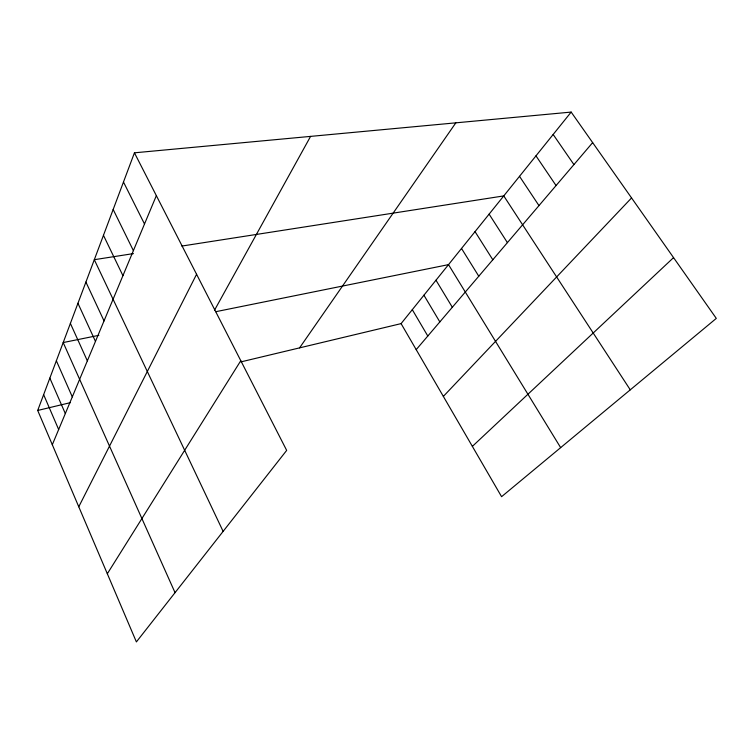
<?xml version="1.0" encoding="UTF-8"?>
<svg xmlns="http://www.w3.org/2000/svg" width="754" height="754" viewBox="0 0 754 754"><rect width="100%" height="100%" fill="white"/><g stroke="black" fill="none" stroke-linecap="round" stroke-linejoin="round"><path stroke-width="1.13" d="M134.438 152.817L286.671 450.392L136.389 641.918L37.7 410.459L134.438 152.817L571.164 112.082L716.3 318.395L501.58 496.688L401.09 323.617L571.164 112.082M52.309 444.728L156.351 195.654M78.774 506.782L196.577 274.277M214.541 310.167L310.582 136.389M107.322 573.756L240.79 360.704M299.574 347.877L455.831 122.845M416.199 349.639L592.653 142.629M443.352 396.406L631.56 197.934M472.372 446.368L673.548 257.632M37.7 410.459L70.442 402.636M240.95 361.882L401.09 323.617M98.849 335.341L63.195 342.552L175.041 592.653M215.738 311.704L448.507 264.635L560.656 447.64M133.449 253.598L94.307 259.696L223.118 531.381M181.855 246.058L503.766 195.908L630.269 389.837M553.163 134.476L573.926 164.589M535.971 155.861L556.056 185.559M519.515 176.323L538.969 205.606M489.11 214.136L507.404 242.637M475.039 231.638L492.805 259.762M461.514 248.462L478.781 276.218M435.982 280.215L452.325 307.255M423.927 295.21L439.836 321.911M412.297 309.668L427.801 336.03M123.477 182.016L144.514 224.004M113.166 209.471L133.392 250.63M103.458 235.314L122.93 275.672M85.909 282.071L104.033 320.912M77.945 303.287L95.466 341.411M70.386 323.419L87.351 360.846M56.361 360.761L72.299 396.868M49.849 378.112L65.325 413.588M43.638 394.662L58.661 429.526"/></g></svg>
